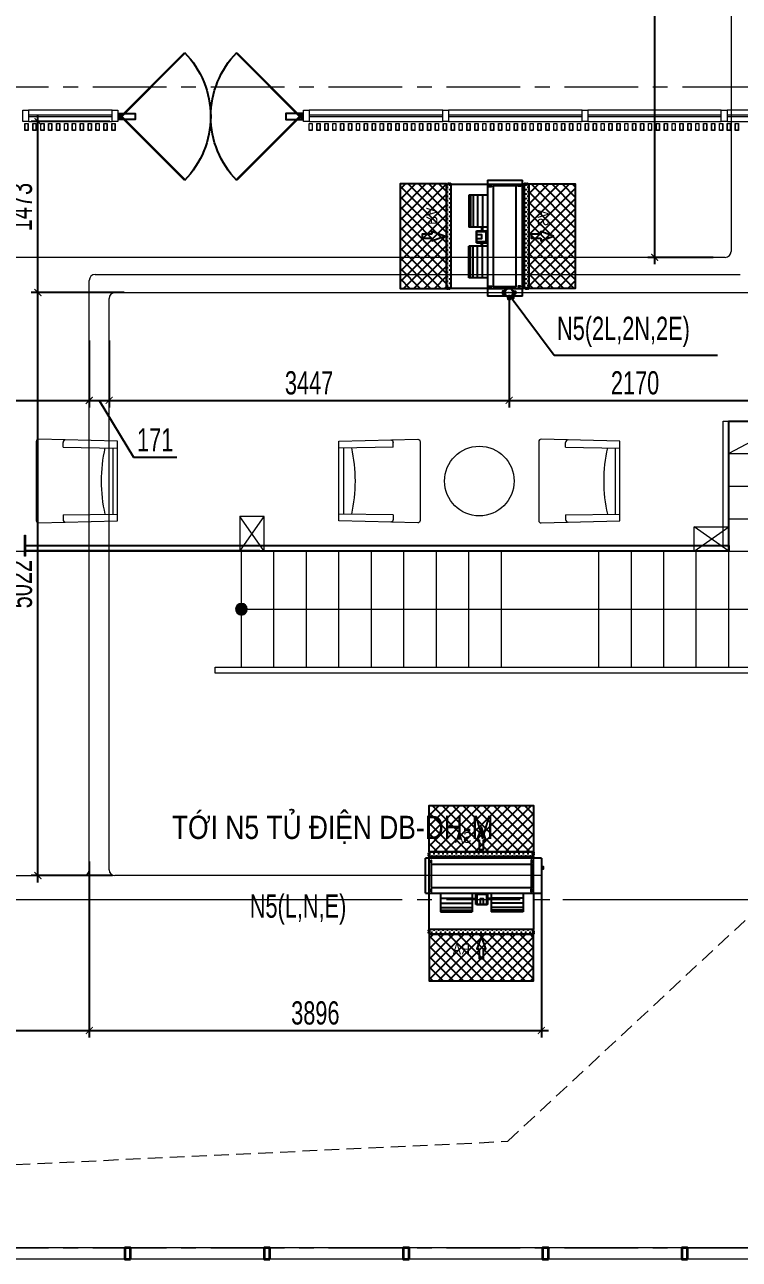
# Model space of a CAD drawing. Header units: millimetres. Extents: x -343543 to 400519, y -115663 to 104219.
# Drawn here: x 23937 to 30095, y -50100 to -39465 of the extents above; entities that cross this region are included whole.
import ezdxf
from ezdxf.enums import TextEntityAlignment as Align
from ezdxf.xclip import XClip

# ---------------------------------------------------------------- set-up
doc = ezdxf.new("R2010")
doc.units = ezdxf.units.MM
doc.header["$XCLIPFRAME"] = 0
for name, pattern in [('$4$HIDDEN', [0.375, 0.25, -0.125]), ('XREF MAT BANG TUONG XAY$0$01.Xref _MB T2-Mai$0$$0$HIDDEN', [9.525, 6.35, -3.175]), ('XREF MAT BANG TUONG XAY$0$01.Xref _MB T2-Mai$0$HIDDEN', [9.525, 6.35, -3.175]), ('XREF MAT BANG TUONG XAY$0$CENTER', [50.8, 31.75, -6.35, 6.35, -6.35])]:
    doc.linetypes.add(name, pattern=pattern)
doc.layers.get('0').update_dxf_attribs({"color": 231, "lineweight": 0})
doc.layers.get('DefPoints').update_dxf_attribs({"color": 191})
for name, color, linetype in [('!-AC-DUCT WITH INSULATION', 4, 'Continuous'), ('!-AC-VENTILATION DUCT', 30, 'Continuous'), ('!AC-Thiet bi DH', 3, 'Continuous'), ('A-FLOR-PATT', 7, 'Continuous'), ('XREF MAT BANG TUONG XAY$0$A-FURN', 8, 'Continuous'), ('ống ghen', 6, 'Continuous')]:
    doc.layers.add(name, color=color, linetype=linetype)
for name, color, linetype, lineweight in [('!-AC-EQUI', 3, 'Continuous', 25), ('A-PATT', 252, 'Continuous', 9), ('A-SYMBOLS', 10, 'Continuous', 13), ('SME-E-COND-POW', 131, 'Continuous', 18), ('SME-E-POW-DIM', 135, 'Continuous', 18), ('SME-E-POW-TEXT', 133, 'Continuous', 18), ('TEXT DIEN', 3, 'Continuous', 18), ('XREF MAT BANG TUONG XAY$0$$0$A-FINE', 8, 'Continuous', 25), ('XREF MAT BANG TUONG XAY$0$01.Xref _MB T1$0$A-WALL-INT', 8, 'Continuous', 9), ('XREF MAT BANG TUONG XAY$0$01.Xref _MB T2-Mai$0$$0$A-DOOR', 8, 'Continuous', 9), ('XREF MAT BANG TUONG XAY$0$01.Xref _MB T2-Mai$0$$0$A-FURN', 8, 'Continuous', 5), ('XREF MAT BANG TUONG XAY$0$01.Xref _MB T2-Mai$0$$0$A-HIDD', 8, 'XREF MAT BANG TUONG XAY$0$01.Xref _MB T2-Mai$0$$0$HIDDEN', 9), ('XREF MAT BANG TUONG XAY$0$01.Xref _MB T2-Mai$0$$0$A-WALL', 8, 'Continuous', 35), ('XREF MAT BANG TUONG XAY$0$01.Xref _MB T2-Mai$0$A-FURN', 8, 'Continuous', 5), ('XREF MAT BANG TUONG XAY$0$01.Xref _MB T2-Mai$0$A-HIDD', 8, 'XREF MAT BANG TUONG XAY$0$01.Xref _MB T2-Mai$0$HIDDEN', 9), ('XREF MAT BANG TUONG XAY$0$01.Xref _MB T2-Mai$0$A-PATT', 8, 'Continuous', 9), ('XREF MAT BANG TUONG XAY$0$01.Xref _MB T2-Mai$0$A-SYMBOLS', 8, 'Continuous', 13), ('XREF MAT BANG TUONG XAY$0$A-GRID', 8, 'XREF MAT BANG TUONG XAY$0$CENTER', 15), ('XREF MAT BANG TUONG XAY$0$xref_IKIGAI_Cot$0$A-FNSH', 8, 'Continuous', 9)]:
    doc.layers.add(name, color=color, linetype=linetype, lineweight=lineweight)
doc.styles.add('ROMANS1', font='vntimeh.shx', dxfattribs={"width": 0.8, "bigfont": 'bigfont.shx'})
doc.styles.add('SM-DIMTEXT', font='SME.shx', dxfattribs={"width": 0.7})
doc.styles.add('SME-TEXT', font='sme.shx', dxfattribs={"width": 0.7})
doc.styles.add('TEXT', font='Vharial_0.ttf')
doc.dimstyles.new('SDIM-100', dxfattribs={"dimscale": 100, "dimtxt": 2, "dimasz": 0.6, "dimexe": 0.6, "dimexo": 0.2, "dimgap": 0.5, "dimtad": 1, "dimdec": 0, "dimzin": 12, "dimtxsty": 'SM-DIMTEXT', "dimblk": 'ARCHTICK', "dimblk1": 'ARCHTICK', "dimblk2": 'ARCHTICK', "dimcen": 0.12, "dimdle": 0.6, "dimclrd": 7, "dimclre": 8, "dimadec": 0, "dimazin": 3, "dimtfac": 2, "dimtix": 1, "dimtmove": 1, "dimatfit": 3, "dimfxl": 1, "dimtzin": 0, "dimarcsym": 1})

# ---------------------------------------------------------------- blocks, each defined once
blk = doc.blocks.new('XREF MAT BANG TUONG XAY$0$xref_IKIGAI_Cot')
at = {"layer": 'XREF MAT BANG TUONG XAY$0$A-GRID', "color": 8, "ltscale": 20}
for points in [[(-2907.5, -40000), (42750, -40000)], [(-2907.5, -44000), (42750, -44000)], [(-2907.5, -47000), (42750, -47000)], [(-2907.5, -50000), (42750, -50000)]]:
    blk.add_lwpolyline(points, dxfattribs=at)
at = {"layer": 'XREF MAT BANG TUONG XAY$0$xref_IKIGAI_Cot$0$A-FNSH', "color": 8}
for p, q in [((25790, -44000), (26000, -43700)), ((26000, -44000), (25790, -43700)), ((30005, -44000), (29705, -43790)), ((29705, -44000), (30005, -43790))]:
    blk.add_line(p, q, dxfattribs=at)
for points in [[(25790, -44000), (26000, -44000), (26000, -43700), (25790, -43700)], [(30005, -44000), (29705, -44000), (29705, -43790), (30005, -43790)]]:
    blk.add_lwpolyline(points, close=True, dxfattribs=at)
blk = doc.blocks.new('XREF MAT BANG TUONG XAY$0$01.Xref _MB T2-Mai$0$thang bo T2')
at = {"layer": 'XREF MAT BANG TUONG XAY$0$01.Xref _MB T2-Mai$0$A-PATT'}
h = blk.add_hatch(color=8, dxfattribs=at)
h.dxf.hatch_style = 1
edge = h.paths.add_edge_path()
edge.add_arc((5250, -400), 50, 0, 360)
at = {"layer": 'XREF MAT BANG TUONG XAY$0$01.Xref _MB T2-Mai$0$A-FURN', "color": 8}
for p, q in [((1050, 1220), (-50, 1220)), ((-50, 1220), (-50, 400)), ((0, 1220), (0, -950)), ((1050, 1220), (1050, 100)), ((1050, 940), (0, 940)), ((1050, 660), (0, 660)), ((1050, 380), (0, 380)), ((-50, 0), (-50, -950)), ((1050, 100), (0, 100))]:
    blk.add_line(p, q, dxfattribs=at)
at = {"layer": 'XREF MAT BANG TUONG XAY$0$01.Xref _MB T2-Mai$0$A-FURN', "color": 8, "elevation": 0}
for points in [[(1050, -900), (1050, 100)], [(5250, -900), (5250, 100), (1050, 100)], [(1330, -900), (1330, 100)], [(1610, -900), (1610, 100)], [(1890, -900), (1890, 100)], [(2170, -900), (2170, 100)], [(3010, -900), (3010, 100)], [(3290, -900), (3290, 100)], [(3570, -900), (3570, 100)], [(3850, -900), (3850, 100)], [(4130, -900), (4130, 100)], [(4410, -900), (4410, 100)], [(4690, -900), (4690, 100)], [(4970, -900), (4970, 100)], [(-190, -950), (5475, -950), (5475, -900), (0, -900)]]:
    blk.add_lwpolyline(points, dxfattribs=at)
at = {"layer": 'XREF MAT BANG TUONG XAY$0$01.Xref _MB T2-Mai$0$A-PATT', "color": 8, "ltscale": 500}
blk.add_circle((5250, -400), 50, dxfattribs=at)
at = {"layer": 'XREF MAT BANG TUONG XAY$0$01.Xref _MB T2-Mai$0$A-SYMBOLS', "color": 8, "ltscale": 500, "elevation": 0}
for points in [[(0, 940), (525, 1220), (1050, 940)], [(5250, -400), (525, -400), (525, 1220)]]:
    blk.add_lwpolyline(points, dxfattribs=at)
blk = doc.blocks.new('XREF MAT BANG TUONG XAY$0$nnrgnbnnrg')
at = {"layer": 'XREF MAT BANG TUONG XAY$0$01.Xref _MB T2-Mai$0$$0$A-DOOR', "color": 8}
for points in [[(-781, -163), (-215, 403), (-208, 396), (-774, -170)], [(809, -163), (243, 403), (236, 396), (802, -170)], [(-5636, -190), (-5586, -190), (-5586, -90), (-5636, -90)], [(-5586, -90), (-4436, -90), (-4436, -190), (-5586, -190)], [(-4436, -190), (-4386, -190), (-4386, -90), (-4436, -90)], [(-4386, -90), (-3236, -90), (-3236, -190), (-4386, -190)], [(-3236, -190), (-3186, -190), (-3186, -90), (-3236, -90)], [(-3186, -90), (-2036, -90), (-2036, -190), (-3186, -190)], [(-2036, -190), (-1986, -190), (-1986, -90), (-2036, -90)], [(-1986, -90), (-836, -90), (-836, -190), (-1986, -190)], [(-836, -190), (-786, -190), (-786, -90), (-836, -90)], [(814, -190), (864, -190), (864, -90), (814, -90)], [(864, -90), (1584, -90), (1584, -190), (864, -190)], [(1584, -190), (1634, -190), (1634, -90), (1584, -90)], [(-5586, -135), (-4436, -135), (-4436, -145), (-5586, -145)], [(-4386, -135), (-3236, -135), (-3236, -145), (-4386, -145)], [(-3186, -135), (-2036, -135), (-2036, -145), (-3186, -145)], [(-1986, -135), (-836, -135), (-836, -145), (-1986, -145)], [(-781, -127), (-215, -693), (-208, -686), (-774, -120)], [(809, -127), (243, -693), (236, -686), (802, -120)], [(864, -135), (1584, -135), (1584, -145), (864, -145)]]:
    blk.add_lwpolyline(points, close=True, dxfattribs=at)
at = {"layer": 'XREF MAT BANG TUONG XAY$0$A-FURN', "color": 8}
for points in [[(-776, -120), (-635, -120), (-635, -170), (-776, -170)], [(804, -120), (664, -120), (664, -170), (804, -170)]]:
    blk.add_lwpolyline(points, close=True, dxfattribs=at)
blk.add_circle((-756, -145), 10, dxfattribs=at)
for centre, start, end in [((-786, -150), 0.3581, 44.092), ((814, -150), 135.908, 179.6419), ((-786, -140), 315.908, 359.6419), ((814, -140), 180.3581, 224.092)]:
    blk.add_arc(centre, 800, start, end, dxfattribs=at)
blk = doc.blocks.new('XREF MAT BANG TUONG XAY$0$nnnbvnfg')
at = {"layer": 'XREF MAT BANG TUONG XAY$0$01.Xref _MB T1$0$A-WALL-INT', "color": 8}
for points in [[(-14, -30), (14, -30), (14, 30), (-14, 30)], [(-12, -28), (12, -28), (12, 28), (-12, 28)]]:
    blk.add_lwpolyline(points, close=True, dxfattribs=at)
blk = doc.blocks.new('XREF MAT BANG NOI THAT$0$YLD.Studio-05-90')
at = {"color": 8}
for p, q in [((-293, 231), (-284, 700)), ((-285, 659), (285, 659)), ((292, 231), (284, 700)), ((-293, 231), (-333, 231)), ((292, 231), (332, 231))]:
    blk.add_line(p, q, dxfattribs=at)
blk.add_lwpolyline([(-340, 0), (340, 0, 0.420818), (360, 20), (344, 700), (-344, 700), (-360, 20, 0.420818)], format="xyb", close=True, dxfattribs=at)
for centre, radius, start, end in [((0, 1880), 1320, 257.4725, 282.5152), ((-332, 253), 22.1, 178.8252, 267.0109), ((331, 253), 22.1, 272.9891, 1.1748)]:
    blk.add_arc(centre, radius, start, end, dxfattribs=at)
blk = doc.blocks.new('XREF MAT BANG NOI THAT')
at = {"color": 8}
blk.add_circle((27855, -43396), 300, dxfattribs=at)
at = {"color": 8, "rotation": 270}
for p in [(24037, -43396), (28367, -43396)]:
    blk.add_blockref('XREF MAT BANG NOI THAT$0$YLD.Studio-05-90', p, dxfattribs=at)
at = {"color": 8, "xscale": -1.000000000000001, "rotation": 90}
blk.add_blockref('XREF MAT BANG NOI THAT$0$YLD.Studio-05-90', (27344, -43396), dxfattribs=at)
blk = doc.blocks.new('01.Xref _MB T1')
at = {"layer": 'XREF MAT BANG TUONG XAY$0$$0$A-FINE', "color": 8, "elevation": 0}
blk.add_lwpolyline([(23943.99202, -43990.36564), (30004.99214, -44000.00001), (30004.99252, -42880.00008), (31104.99054, -42880.00008), (31104.99214, -43685.00003)], dxfattribs=at)
at = {"layer": 'XREF MAT BANG TUONG XAY$0$01.Xref _MB T1$0$A-WALL-INT', "color": 8}
blk.add_lwpolyline([(23934.99202, -44044.00001), (23934.99202, -43861.00001), (23943.99202, -43861.00001), (23943.99202, -44044.00001)], close=True, dxfattribs=at)
at = {"layer": 'XREF MAT BANG TUONG XAY$0$01.Xref _MB T2-Mai$0$$0$A-DOOR', "color": 8, "transparency": 33554687}
for points in [[(31604.98961, -48699.99992), (31604.98891, -49999.99961), (19999.98966, -49999.99992)], [(31704.98891, -48699.99992), (31704.98891, -50099.99961), (19999.98966, -50099.99992)]]:
    blk.add_lwpolyline(points, dxfattribs=at)
at = {"layer": 'XREF MAT BANG TUONG XAY$0$01.Xref _MB T2-Mai$0$$0$A-FURN', "color": 8}
blk.add_lwpolyline([(30004.99214, -43950.00055), (29954.99213, -43950.00055), (29954.99213, -42880.00008), (30004.99214, -42880.00008)], close=True, dxfattribs=at)
at = {"layer": 'XREF MAT BANG TUONG XAY$0$01.Xref _MB T2-Mai$0$$0$A-HIDD', "color": 8, "ltscale": 20}
blk.add_lwpolyline([(8633.32078, -49999.99995), (28100.18118, -49083.66006), (31366.67167, -46045.00084)], dxfattribs=at)
at = {"layer": 'XREF MAT BANG TUONG XAY$0$01.Xref _MB T2-Mai$0$$0$A-WALL', "color": 8}
for points in [[(24849.98966, -50099.99993), (24849.98966, -49999.99993), (24799.98966, -49999.99993), (24799.98966, -50099.99993)], [(24849.99115, -50099.99993), (24849.99115, -49999.99993), (24799.99115, -49999.99993), (24799.99115, -50099.99993)], [(26049.99115, -50099.99993), (26049.99115, -49999.99993), (25999.99115, -49999.99993), (25999.99115, -50099.99993)], [(27249.99115, -50099.99993), (27249.99115, -49999.99993), (27199.99115, -49999.99993), (27199.99115, -50099.99993)], [(28449.99115, -50099.99993), (28449.99115, -49999.99993), (28399.99115, -49999.99993), (28399.99115, -50099.99993)], [(29649.99115, -50099.99993), (29649.99115, -49999.99993), (29599.99115, -49999.99993), (29599.99115, -50099.99993)]]:
    blk.add_lwpolyline(points, close=True, dxfattribs=at)
at = {"layer": 'XREF MAT BANG TUONG XAY$0$01.Xref _MB T2-Mai$0$A-HIDD', "color": 8, "ltscale": 500}
blk.add_lwpolyline([(0.00011, -47000.00005), (39999.99073, -47000.00005), (39999.99073, -30600.00246), (0.00011, -30600.00246)], close=True, dxfattribs=at)
at = {"layer": 'XREF MAT BANG TUONG XAY$0$A-FURN', "color": 8, "elevation": 0}
blk.add_lwpolyline([(23934.99202, -43950.00055), (30004.99214, -43950.00055), (30004.99214, -44000.00055), (23943.99202, -44000.00055), (23943.99202, -43950.00055)], dxfattribs=at)
at = {"color": 8}
ref = blk.add_blockref('XREF MAT BANG TUONG XAY$0$xref_IKIGAI_Cot', (-0.00927, -0.00001), dxfattribs=at)
XClip(ref).set_block_clipping_path([(-5181.1494167775, -58156.1251844964), (44638.3275875031, -24933.2650512661)])
at = {"layer": 'XREF MAT BANG TUONG XAY$0$01.Xref _MB T2-Mai$0$A-SYMBOLS', "color": 8, "xscale": -1}
blk.add_blockref('XREF MAT BANG TUONG XAY$0$01.Xref _MB T2-Mai$0$thang bo T2', (31054.99214, -44100), dxfattribs=at)
at = {"layer": 'XREF MAT BANG TUONG XAY$0$A-FURN', "color": 8, "xscale": -1}
for name, p in [('XREF MAT BANG TUONG XAY$0$nnrgnbnnrg', (25554.16454, -40110.00001)), ('XREF MAT BANG TUONG XAY$0$nnnbvnfg', (23953.99078, -40345.00001)), ('XREF MAT BANG TUONG XAY$0$nnnbvnfg', (24021.99078, -40345.00001)), ('XREF MAT BANG TUONG XAY$0$nnnbvnfg', (24089.99078, -40345.00001)), ('XREF MAT BANG TUONG XAY$0$nnnbvnfg', (24157.99078, -40345.00001)), ('XREF MAT BANG TUONG XAY$0$nnnbvnfg', (24225.99078, -40345.00001)), ('XREF MAT BANG TUONG XAY$0$nnnbvnfg', (24293.99078, -40345.00001)), ('XREF MAT BANG TUONG XAY$0$nnnbvnfg', (24361.99078, -40345.00001)), ('XREF MAT BANG TUONG XAY$0$nnnbvnfg', (24429.99078, -40345.00001)), ('XREF MAT BANG TUONG XAY$0$nnnbvnfg', (24497.99078, -40345.00001)), ('XREF MAT BANG TUONG XAY$0$nnnbvnfg', (24565.99078, -40345.00001)), ('XREF MAT BANG TUONG XAY$0$nnnbvnfg', (24633.99078, -40345.00001)), ('XREF MAT BANG TUONG XAY$0$nnnbvnfg', (24701.99078, -40345.00001)), ('XREF MAT BANG TUONG XAY$0$nnnbvnfg', (26401.9718, -40345.00001)), ('XREF MAT BANG TUONG XAY$0$nnnbvnfg', (26469.9718, -40345.00001)), ('XREF MAT BANG TUONG XAY$0$nnnbvnfg', (26537.9718, -40345.00001)), ('XREF MAT BANG TUONG XAY$0$nnnbvnfg', (26605.9718, -40345.00001)), ('XREF MAT BANG TUONG XAY$0$nnnbvnfg', (26673.9718, -40345.00001)), ('XREF MAT BANG TUONG XAY$0$nnnbvnfg', (26741.9718, -40345.00001)), ('XREF MAT BANG TUONG XAY$0$nnnbvnfg', (26809.9718, -40345.00001)), ('XREF MAT BANG TUONG XAY$0$nnnbvnfg', (26877.9718, -40345.00001)), ('XREF MAT BANG TUONG XAY$0$nnnbvnfg', (26945.9718, -40345.00001)), ('XREF MAT BANG TUONG XAY$0$nnnbvnfg', (27013.9718, -40345.00001)), ('XREF MAT BANG TUONG XAY$0$nnnbvnfg', (27081.9718, -40345.00001)), ('XREF MAT BANG TUONG XAY$0$nnnbvnfg', (27149.9718, -40345.00001)), ('XREF MAT BANG TUONG XAY$0$nnnbvnfg', (27217.9718, -40345.00001)), ('XREF MAT BANG TUONG XAY$0$nnnbvnfg', (27285.9718, -40345.00001)), ('XREF MAT BANG TUONG XAY$0$nnnbvnfg', (27353.9718, -40345.00001)), ('XREF MAT BANG TUONG XAY$0$nnnbvnfg', (27421.9718, -40345.00001)), ('XREF MAT BANG TUONG XAY$0$nnnbvnfg', (27489.9718, -40345.00001)), ('XREF MAT BANG TUONG XAY$0$nnnbvnfg', (27557.9718, -40345.00001)), ('XREF MAT BANG TUONG XAY$0$nnnbvnfg', (27625.9718, -40345.00001)), ('XREF MAT BANG TUONG XAY$0$nnnbvnfg', (27693.9718, -40345.00001)), ('XREF MAT BANG TUONG XAY$0$nnnbvnfg', (27761.9718, -40345.00001)), ('XREF MAT BANG TUONG XAY$0$nnnbvnfg', (27829.9718, -40345.00001)), ('XREF MAT BANG TUONG XAY$0$nnnbvnfg', (27897.9718, -40345.00001)), ('XREF MAT BANG TUONG XAY$0$nnnbvnfg', (27965.9718, -40345.00001)), ('XREF MAT BANG TUONG XAY$0$nnnbvnfg', (28033.9718, -40345.00001)), ('XREF MAT BANG TUONG XAY$0$nnnbvnfg', (28101.9718, -40345.00001)), ('XREF MAT BANG TUONG XAY$0$nnnbvnfg', (28169.9718, -40345.00001)), ('XREF MAT BANG TUONG XAY$0$nnnbvnfg', (28237.9718, -40345.00001)), ('XREF MAT BANG TUONG XAY$0$nnnbvnfg', (28305.9718, -40345.00001)), ('XREF MAT BANG TUONG XAY$0$nnnbvnfg', (28373.9718, -40345.00001)), ('XREF MAT BANG TUONG XAY$0$nnnbvnfg', (28441.9718, -40345.00001)), ('XREF MAT BANG TUONG XAY$0$nnnbvnfg', (28509.9718, -40345.00001)), ('XREF MAT BANG TUONG XAY$0$nnnbvnfg', (28577.9718, -40345.00001)), ('XREF MAT BANG TUONG XAY$0$nnnbvnfg', (28645.9718, -40345.00001)), ('XREF MAT BANG TUONG XAY$0$nnnbvnfg', (28713.9718, -40345.00001)), ('XREF MAT BANG TUONG XAY$0$nnnbvnfg', (28781.9718, -40345.00001)), ('XREF MAT BANG TUONG XAY$0$nnnbvnfg', (28849.9718, -40345.00001)), ('XREF MAT BANG TUONG XAY$0$nnnbvnfg', (28917.9718, -40345.00001)), ('XREF MAT BANG TUONG XAY$0$nnnbvnfg', (28985.9718, -40345.00001)), ('XREF MAT BANG TUONG XAY$0$nnnbvnfg', (29053.9718, -40345.00001)), ('XREF MAT BANG TUONG XAY$0$nnnbvnfg', (29121.9718, -40345.00001)), ('XREF MAT BANG TUONG XAY$0$nnnbvnfg', (29189.9718, -40345.00001)), ('XREF MAT BANG TUONG XAY$0$nnnbvnfg', (29257.9718, -40345.00001)), ('XREF MAT BANG TUONG XAY$0$nnnbvnfg', (29325.9718, -40345.00001)), ('XREF MAT BANG TUONG XAY$0$nnnbvnfg', (29393.9718, -40345.00001)), ('XREF MAT BANG TUONG XAY$0$nnnbvnfg', (29461.9718, -40345.00001)), ('XREF MAT BANG TUONG XAY$0$nnnbvnfg', (29529.9718, -40345.00001)), ('XREF MAT BANG TUONG XAY$0$nnnbvnfg', (29597.9718, -40345.00001)), ('XREF MAT BANG TUONG XAY$0$nnnbvnfg', (29665.9718, -40345.00001)), ('XREF MAT BANG TUONG XAY$0$nnnbvnfg', (29733.9718, -40345.00001)), ('XREF MAT BANG TUONG XAY$0$nnnbvnfg', (29801.9718, -40345.00001)), ('XREF MAT BANG TUONG XAY$0$nnnbvnfg', (29869.9718, -40345.00001)), ('XREF MAT BANG TUONG XAY$0$nnnbvnfg', (29937.9718, -40345.00001)), ('XREF MAT BANG TUONG XAY$0$nnnbvnfg', (30005.9718, -40345.00001)), ('XREF MAT BANG TUONG XAY$0$nnnbvnfg', (30073.9718, -40345.00001))]:
    blk.add_blockref(name, p, dxfattribs=at)
at = {"layer": 'A-PATT', "color": 8}
blk.add_blockref('XREF MAT BANG NOI THAT', (0, 0), dxfattribs=at)
blk = doc.blocks.new('FCU 22')
at = {"layer": '!-AC-EQUI', "color": 8}
for p, q in [((-556, 0), (556, 0)), ((519, 15), (-481, 15)), ((-481, 15), (-481, 0)), ((519, 15), (-481, 15)), ((519, 0), (519, 15)), ((519, -336), (519, 0)), ((556, -336), (556, 0)), ((-556, 0), (-556, -336)), ((-481, -336), (-481, 0)), ((556, -336), (-556, -336)), ((506, -336), (-469, -336)), ((-380, -336), (-380, -514)), ((-75, -336), (-75, -514)), ((-43, -443), (-43, -336)), ((72, -443), (72, -336)), ((106, -336), (106, -514)), ((411, -336), (411, -514)), ((-380, -383), (-75, -383)), ((-380, -433), (-75, -433)), ((-75, -386), (-43, -386)), ((-75, -395), (-43, -395)), ((-43, -443), (72, -443)), ((106, -386), (72, -386)), ((106, -395), (72, -395)), ((410, -383), (106, -383)), ((410, -433), (106, -433)), ((-380, -474), (-75, -474)), ((-380, -498), (-75, -498)), ((-380, -514), (-75, -514)), ((410, -474), (106, -474)), ((410, -498), (106, -498)), ((411, -514), (106, -514))]:
    blk.add_line(p, q, dxfattribs=at)
for points in [[(519, 15), (-481, 15), (-481, 0), (519, 0)], [(-556, -102), (-575, -102), (-575, -84), (-556, -84)], [(-465, -20), (-459, -20), (-459, -44), (-465, -44)], [(505, -20), (499, -20), (499, -44), (505, -44)], [(519, -336), (-481, -336), (-481, -685), (519, -685)], [(-465, -323), (-459, -323), (-459, -299), (-465, -299)], [(62, -443), (-32, -443), (-32, -349), (62, -349)], [(503, -323), (497, -323), (497, -299), (503, -299)], [(32, -443), (-2, -443), (-2, -390), (32, -390)]]:
    blk.add_lwpolyline(points, close=True, dxfattribs=at)
at = {"layer": '!-AC-EQUI', "color": 8, "ltscale": 300}
blk.add_lwpolyline([(501, -283), (-462, -283), (-462, -61), (501, -61)], close=True, dxfattribs=at)
at = {"layer": 'DefPoints', "color": 8, "linetype": 'Continuous'}
for p, q in [((39, 175), (64, 175)), ((39, -870), (64, -870))]:
    blk.add_line(p, q, dxfattribs=at)
at = {"layer": 'DefPoints', "color": 8}
for points in [[(-1, 175), (-25, 175), (19, 296), (19, 296), (64, 175), (39, 175)], [(39, 175), (39, 83), (-1, 83), (-1, 175)], [(-1, -870), (-25, -870), (19, -749), (19, -749), (64, -870), (39, -870)], [(39, -870), (39, -963), (-1, -963), (-1, -870)]]:
    blk.add_lwpolyline(points, dxfattribs=at)
at = {"layer": 'DefPoints', "color": 8, "linetype": '$4$HIDDEN', "ltscale": 1000, "style": 'TEXT', "width": 0.8}
for s, p in [('sa', (193, 145, 0)), ('ra', (211, -922, 0))]:
    blk.add_text(s, height=105.3, dxfattribs=at).set_placement(p, align=Align.CENTER)
blk = doc.blocks.new('8')
at = {"layer": '!-AC-VENTILATION DUCT'}
h = blk.add_hatch(dxfattribs=at)
h.set_pattern_fill('CROSS', color=8, scale=3.031579, angle=1440, style=0)
h.set_pattern_definition([(90, (-467214.4, -112738.034), (-19.2505263, 19.2505263), [9.6252632, -28.8757895]), (180, (-467209.587, -112733.222), (-19.2505263, -19.2505263), [9.6252632, -28.8757895])])
edge = h.paths.add_edge_path()
edge.add_line((-4725, 5858), (-4719, 5849))
edge.add_line((-4719, 5849), (-4733, 5843))
edge.add_line((-4733, 5843), (-4719, 5834))
edge.add_line((-4719, 5834), (-4733, 5826))
edge.add_line((-4733, 5826), (-4725, 5817))
edge.add_line((-4725, 5817), (-5624, 5817))
edge.add_line((-5624, 5817), (-5632, 5826))
edge.add_line((-5632, 5826), (-5618, 5834))
edge.add_line((-5618, 5834), (-5632, 5843))
edge.add_line((-5632, 5843), (-5618, 5849))
edge.add_line((-5618, 5849), (-5624, 5858))
edge.add_line((-5624, 5858), (-4725, 5858))
h = blk.add_hatch(dxfattribs=at)
h.set_pattern_fill('CROSS', color=8, scale=3.031579, angle=1440, style=0)
h.set_pattern_definition([(90, (-467214.4, -112739.994), (-19.2505263, 19.2505263), [9.6252632, -28.8757895]), (180, (-467209.587, -112735.181), (-19.2505263, -19.2505263), [9.6252632, -28.8757895])])
edge = h.paths.add_edge_path()
edge.add_line((-4725, 5148), (-4719, 5156))
edge.add_line((-4719, 5156), (-4733, 5163))
edge.add_line((-4733, 5163), (-4719, 5172))
edge.add_line((-4719, 5172), (-4733, 5180))
edge.add_line((-4733, 5180), (-4725, 5188))
edge.add_line((-4725, 5188), (-5624, 5188))
edge.add_line((-5624, 5188), (-5632, 5180))
edge.add_line((-5632, 5180), (-5618, 5172))
edge.add_line((-5618, 5172), (-5632, 5163))
edge.add_line((-5632, 5163), (-5618, 5156))
edge.add_line((-5618, 5156), (-5624, 5148))
edge.add_line((-5624, 5148), (-4725, 5148))
at = {"layer": 'A-FLOR-PATT', "linetype": 'ByBlock'}
h = blk.add_hatch(dxfattribs=at)
h.set_pattern_fill('ANSI37', color=8, scale=500, angle=1260)
h.set_pattern_definition([(225, (-185802.737, -138851.834), (44.194174, -44.194174), []), (315, (-185802.737, -138851.834), (44.194174, 44.194174), [])])
edge = h.paths.add_edge_path()
edge.add_line((-5624, 5148), (-5624, 4748))
edge.add_line((-5624, 4748), (-4725, 4748))
edge.add_line((-4725, 4748), (-4725, 5148))
edge.add_line((-4725, 5148), (-5624, 5148))
edge.add_line((-5624, 5858), (-5624, 6258))
edge.add_line((-5624, 6258), (-4725, 6258))
edge.add_line((-4725, 6258), (-4725, 5858))
edge.add_line((-4725, 5858), (-5624, 5858))
at = {"layer": '!-AC-DUCT WITH INSULATION', "color": 8}
for points in [[(-5624, 5858), (-5624, 6258), (-4725, 6258), (-4725, 5858), (-5624, 5858)], [(-4725, 5858), (-4719, 5849), (-4733, 5843), (-4719, 5834), (-4733, 5826), (-4725, 5817), (-5624, 5817), (-5632, 5826), (-5618, 5834), (-5632, 5843), (-5618, 5849), (-5624, 5858), (-4725, 5858)], [(-4725, 5148), (-4719, 5156), (-4733, 5163), (-4719, 5172), (-4733, 5180), (-4725, 5188), (-5624, 5188), (-5632, 5180), (-5618, 5172), (-5632, 5163), (-5618, 5156), (-5624, 5148), (-4725, 5148)], [(-5624, 5148), (-5624, 4748), (-4725, 4748), (-4725, 5148), (-5624, 5148)]]:
    blk.add_lwpolyline(points, dxfattribs=at)
at = {"layer": '!-AC-EQUI', "color": 8}
for p, q in [((-5433, 5858), (-4725, 5858)), ((-4725, 5817), (-5624, 5817)), ((-4725, 5188), (-5624, 5188)), ((-5433, 5148), (-4725, 5148))]:
    blk.add_line(p, q, dxfattribs=at)
for points in [[(-4725, 5817), (-4733, 5826), (-4719, 5834), (-4733, 5843), (-4719, 5849), (-4725, 5858)], [(-4725, 5188), (-4733, 5180), (-4719, 5172), (-4733, 5163), (-4719, 5156), (-4725, 5148)]]:
    blk.add_lwpolyline(points, dxfattribs=at)
at = {"layer": '!AC-Thiet bi DH', "color": 8, "extrusion": (0, 0, -1), "xscale": 0.8988764045031018, "yscale": 0.8988764045031018, "zscale": -0.8988764045031018}
blk.add_blockref('FCU 22', (5157, 5804), dxfattribs=at)
blk = doc.blocks.new('A$C8478d8e4')
at = {"layer": '!AC-Thiet bi DH', "color": 8, "rotation": 270}
blk.add_blockref('8', (22424, 3539), dxfattribs=at)
at = {"layer": '!AC-Thiet bi DH', "color": 8}
blk.add_blockref('8', (33047, -2448), dxfattribs=at)
blk = doc.blocks.new('C3-D25')
at = {"layer": 'ống ghen', "ltscale": 30}
for points in [[(5338668, -3869117), (5338645, -3869117), (5338645, -3869092), (5338668, -3869092)], [(5338666, -3869105), (5338654, -3869105), (5338654, -3869103), (5338666, -3869103)], [(5338713, -3869071), (5338713, -3869048), (5338688, -3869048), (5338688, -3869071)], [(5338701, -3869069), (5338701, -3869057), (5338700, -3869057), (5338700, -3869069)], [(5338734, -3869117), (5338757, -3869117), (5338757, -3869092), (5338734, -3869092)], [(5338736, -3869105), (5338748, -3869105), (5338748, -3869103), (5338736, -3869103)]]:
    blk.add_lwpolyline(points, close=True, dxfattribs=at)
for points in [[(5338671, -3869086), (5338651, -3869092)], [(5338671, -3869122), (5338651, -3869117)], [(5338683, -3869074), (5338688, -3869054)], [(5338718, -3869074), (5338713, -3869054)], [(5338731, -3869086), (5338751, -3869092)], [(5338731, -3869122), (5338751, -3869117)]]:
    blk.add_lwpolyline(points, dxfattribs=at)
blk.add_circle((5338701, -3869104), 35, dxfattribs=at)
at = {"layer": 'TEXT DIEN', "ltscale": 30, "style": 'ROMANS1'}
blk.add_text('D25', height=15, dxfattribs=at).set_placement((5338681, -3869112))
blk = doc.blocks.new('_ArchTick')
at = {"color": 0, "linetype": 'ByBlock', "const_width": 0.15}
blk.add_lwpolyline([(-0.5, -0.5), (0.5, 0.5)], dxfattribs=at)
blk = doc.blocks.new('*D1938')
at = {"layer": 'DefPoints', "color": 0, "linetype": 'Continuous', "ltscale": 1000, "transparency": 16777216}
for p in [(24494, -46652), (20714, -46795), (24494, -48129)]:
    blk.add_point(p, dxfattribs=at)
at = {"layer": 'SME-E-POW-DIM', "color": 8, "linetype": 'Continuous', "lineweight": -2, "ltscale": 1000, "transparency": 16777216}
for p, q in [((24494, -46672), (24494, -48189)), ((20714, -46815), (20714, -48189))]:
    blk.add_line(p, q, dxfattribs=at)
at = {"layer": 'SME-E-POW-DIM', "color": 7, "linetype": 'Continuous', "lineweight": -2, "ltscale": 1000, "transparency": 16777216}
blk.add_line((20654, -48129), (24554, -48129), dxfattribs=at)
at = {"layer": 'SME-E-POW-DIM', "color": 7, "linetype": 'Continuous', "lineweight": -2, "ltscale": 1000, "transparency": 16777216, "xscale": 60, "yscale": 60, "zscale": 60, "rotation": 180}
blk.add_blockref('_ArchTick', (20714, -48129), dxfattribs=at)
at = {"layer": 'SME-E-POW-DIM', "color": 7, "linetype": 'Continuous', "lineweight": -2, "ltscale": 1000, "transparency": 16777216, "xscale": 60, "yscale": 60, "zscale": 60}
blk.add_blockref('_ArchTick', (24494, -48129), dxfattribs=at)
at = {"layer": 'SME-E-POW-DIM', "color": 0, "linetype": 'Continuous', "ltscale": 1000, "transparency": 16777216, "insert": (22604, -47979), "char_height": 200, "attachment_point": 5, "style": 'SM-DIMTEXT'}
blk.add_mtext('3780', dxfattribs=at)
blk = doc.blocks.new('*D1939')
at = {"layer": 'DefPoints', "color": 0, "linetype": 'Continuous', "ltscale": 1000, "transparency": 16777216}
for p in [(24494, -46652), (28390, -46795), (28390, -48129)]:
    blk.add_point(p, dxfattribs=at)
at = {"layer": 'SME-E-POW-DIM', "color": 8, "linetype": 'Continuous', "lineweight": -2, "ltscale": 1000, "transparency": 16777216}
for p, q in [((24494, -46672), (24494, -48189)), ((28390, -46815), (28390, -48189))]:
    blk.add_line(p, q, dxfattribs=at)
at = {"layer": 'SME-E-POW-DIM', "color": 7, "linetype": 'Continuous', "lineweight": -2, "ltscale": 1000, "transparency": 16777216}
blk.add_line((24434, -48129), (28450, -48129), dxfattribs=at)
at = {"layer": 'SME-E-POW-DIM', "color": 7, "linetype": 'Continuous', "lineweight": -2, "ltscale": 1000, "transparency": 16777216, "xscale": 60, "yscale": 60, "zscale": 60, "rotation": 180}
blk.add_blockref('_ArchTick', (24494, -48129), dxfattribs=at)
at = {"layer": 'SME-E-POW-DIM', "color": 7, "linetype": 'Continuous', "lineweight": -2, "ltscale": 1000, "transparency": 16777216, "xscale": 60, "yscale": 60, "zscale": 60}
blk.add_blockref('_ArchTick', (28390, -48129), dxfattribs=at)
at = {"layer": 'SME-E-POW-DIM', "color": 0, "linetype": 'Continuous', "ltscale": 1000, "transparency": 16777216, "insert": (26442, -47979), "char_height": 200, "attachment_point": 5, "style": 'SM-DIMTEXT'}
blk.add_mtext('3896', dxfattribs=at)
blk = doc.blocks.new('*D1940')
at = {"layer": 'DefPoints', "color": 0, "linetype": 'Continuous', "ltscale": 1000, "transparency": 16777216}
for p in [(24052, -41773), (24815, -41773), (24715, -46795)]:
    blk.add_point(p, dxfattribs=at)
at = {"layer": 'SME-E-POW-DIM', "color": 8, "linetype": 'Continuous', "lineweight": -2, "ltscale": 1000, "transparency": 16777216}
for p, q in [((24795, -41773), (23992, -41773)), ((24695, -46795), (23992, -46795))]:
    blk.add_line(p, q, dxfattribs=at)
at = {"layer": 'SME-E-POW-DIM', "color": 7, "linetype": 'Continuous', "lineweight": -2, "ltscale": 1000, "transparency": 16777216}
blk.add_line((24052, -46855), (24052, -41713), dxfattribs=at)
at = {"layer": 'SME-E-POW-DIM', "color": 7, "linetype": 'Continuous', "lineweight": -2, "ltscale": 1000, "transparency": 16777216, "xscale": 60, "yscale": 60, "zscale": 60}
for p, rotation in [((24052, -41773), 90), ((24052, -46795), 270)]:
    blk.add_blockref('_ArchTick', p, dxfattribs=dict(at, rotation=rotation))
at = {"layer": 'SME-E-POW-DIM', "color": 0, "linetype": 'Continuous', "ltscale": 1000, "transparency": 16777216, "insert": (23902, -44284), "char_height": 200, "attachment_point": 5, "rotation": 90, "style": 'SM-DIMTEXT'}
blk.add_mtext('5022', dxfattribs=at)
blk = doc.blocks.new('*D1941')
at = {"layer": 'DefPoints', "color": 0, "linetype": 'Continuous', "ltscale": 1000, "transparency": 16777216}
for p in [(24052, -40300), (24690, -40300), (24815, -41773)]:
    blk.add_point(p, dxfattribs=at)
at = {"layer": 'SME-E-POW-DIM', "color": 8, "linetype": 'Continuous', "lineweight": -2, "ltscale": 1000, "transparency": 16777216}
for p, q in [((24670, -40300), (23992, -40300)), ((24795, -41773), (23992, -41773))]:
    blk.add_line(p, q, dxfattribs=at)
at = {"layer": 'SME-E-POW-DIM', "color": 7, "linetype": 'Continuous', "lineweight": -2, "ltscale": 1000, "transparency": 16777216}
blk.add_line((24052, -41833), (24052, -40240), dxfattribs=at)
at = {"layer": 'SME-E-POW-DIM', "color": 7, "linetype": 'Continuous', "lineweight": -2, "ltscale": 1000, "transparency": 16777216, "xscale": 60, "yscale": 60, "zscale": 60}
for p, rotation in [((24052, -40300), 90), ((24052, -41773), 270)]:
    blk.add_blockref('_ArchTick', p, dxfattribs=dict(at, rotation=rotation))
at = {"layer": 'SME-E-POW-DIM', "color": 0, "linetype": 'Continuous', "ltscale": 1000, "transparency": 16777216, "insert": (23902, -41036), "char_height": 200, "attachment_point": 5, "rotation": 90, "style": 'SM-DIMTEXT'}
blk.add_mtext('1473', dxfattribs=at)
blk = doc.blocks.new('*D1944')
at = {"layer": 'DefPoints', "color": 0, "linetype": 'Continuous', "ltscale": 1000, "transparency": 16777216}
for p in [(20458, -41671), (24494, -42164), (24494, -42701)]:
    blk.add_point(p, dxfattribs=at)
at = {"layer": 'SME-E-POW-DIM', "color": 8, "linetype": 'Continuous', "lineweight": -2, "ltscale": 1000, "transparency": 16777216}
for p, q in [((20458, -41691), (20458, -42761)), ((24494, -42184), (24494, -42761))]:
    blk.add_line(p, q, dxfattribs=at)
at = {"layer": 'SME-E-POW-DIM', "color": 7, "linetype": 'Continuous', "lineweight": -2, "ltscale": 1000, "transparency": 16777216}
blk.add_line((20398, -42701), (24554, -42701), dxfattribs=at)
at = {"layer": 'SME-E-POW-DIM', "color": 7, "linetype": 'Continuous', "lineweight": -2, "ltscale": 1000, "transparency": 16777216, "xscale": 60, "yscale": 60, "zscale": 60, "rotation": 180}
blk.add_blockref('_ArchTick', (20458, -42701), dxfattribs=at)
at = {"layer": 'SME-E-POW-DIM', "color": 7, "linetype": 'Continuous', "lineweight": -2, "ltscale": 1000, "transparency": 16777216, "xscale": 60, "yscale": 60, "zscale": 60}
blk.add_blockref('_ArchTick', (24494, -42701), dxfattribs=at)
at = {"layer": 'SME-E-POW-DIM', "color": 0, "linetype": 'Continuous', "ltscale": 1000, "transparency": 16777216, "insert": (22476, -42551), "char_height": 200, "attachment_point": 5, "style": 'SM-DIMTEXT'}
blk.add_mtext('4036', dxfattribs=at)
blk = doc.blocks.new('*D1945')
at = {"layer": 'DefPoints', "color": 0, "linetype": 'Continuous', "ltscale": 1000, "transparency": 16777216}
for p in [(24494, -42164), (24665, -42164), (24665, -42701)]:
    blk.add_point(p, dxfattribs=at)
at = {"layer": 'SME-E-POW-DIM', "color": 8, "linetype": 'Continuous', "lineweight": -2, "ltscale": 1000, "transparency": 16777216}
for p, q in [((24494, -42184), (24494, -42761)), ((24665, -42184), (24665, -42761))]:
    blk.add_line(p, q, dxfattribs=at)
at = {"layer": 'SME-E-POW-DIM', "color": 7, "linetype": 'Continuous', "lineweight": -2, "ltscale": 1000, "transparency": 16777216}
for p, q in [((24434, -42701), (24725, -42701)), ((24580, -42701), (24875, -43191)), ((24875, -43191), (25249, -43191))]:
    blk.add_line(p, q, dxfattribs=at)
at = {"layer": 'SME-E-POW-DIM', "color": 7, "linetype": 'Continuous', "lineweight": -2, "ltscale": 1000, "transparency": 16777216, "xscale": 60, "yscale": 60, "zscale": 60, "rotation": 180}
blk.add_blockref('_ArchTick', (24494, -42701), dxfattribs=at)
at = {"layer": 'SME-E-POW-DIM', "color": 7, "linetype": 'Continuous', "lineweight": -2, "ltscale": 1000, "transparency": 16777216, "xscale": 60, "yscale": 60, "zscale": 60}
blk.add_blockref('_ArchTick', (24665, -42701), dxfattribs=at)
at = {"layer": 'SME-E-POW-DIM', "color": 0, "linetype": 'Continuous', "ltscale": 1000, "transparency": 16777216, "insert": (25062, -43041), "char_height": 200, "attachment_point": 5, "style": 'SM-DIMTEXT'}
blk.add_mtext('171', dxfattribs=at)
blk = doc.blocks.new('*D1946')
at = {"layer": 'DefPoints', "color": 0, "linetype": 'Continuous', "ltscale": 1000, "transparency": 16777216}
for p in [(28112, -41773), (24665, -42164), (28112, -42701)]:
    blk.add_point(p, dxfattribs=at)
at = {"layer": 'SME-E-POW-DIM', "color": 8, "linetype": 'Continuous', "lineweight": -2, "ltscale": 1000, "transparency": 16777216}
for p, q in [((28112, -41793), (28112, -42761)), ((24665, -42184), (24665, -42761))]:
    blk.add_line(p, q, dxfattribs=at)
at = {"layer": 'SME-E-POW-DIM', "color": 7, "linetype": 'Continuous', "lineweight": -2, "ltscale": 1000, "transparency": 16777216}
blk.add_line((24605, -42701), (28172, -42701), dxfattribs=at)
at = {"layer": 'SME-E-POW-DIM', "color": 7, "linetype": 'Continuous', "lineweight": -2, "ltscale": 1000, "transparency": 16777216, "xscale": 60, "yscale": 60, "zscale": 60, "rotation": 180}
blk.add_blockref('_ArchTick', (24665, -42701), dxfattribs=at)
at = {"layer": 'SME-E-POW-DIM', "color": 7, "linetype": 'Continuous', "lineweight": -2, "ltscale": 1000, "transparency": 16777216, "xscale": 60, "yscale": 60, "zscale": 60}
blk.add_blockref('_ArchTick', (28112, -42701), dxfattribs=at)
at = {"layer": 'SME-E-POW-DIM', "color": 0, "linetype": 'Continuous', "ltscale": 1000, "transparency": 16777216, "insert": (26388, -42551), "char_height": 200, "attachment_point": 5, "style": 'SM-DIMTEXT'}
blk.add_mtext('3447', dxfattribs=at)
blk = doc.blocks.new('*D1947')
at = {"layer": 'DefPoints', "color": 0, "linetype": 'Continuous', "ltscale": 1000, "transparency": 16777216}
for p in [(30282, -41631), (28112, -41773), (30282, -42701)]:
    blk.add_point(p, dxfattribs=at)
at = {"layer": 'SME-E-POW-DIM', "color": 8, "linetype": 'Continuous', "lineweight": -2, "ltscale": 1000, "transparency": 16777216}
for p, q in [((30282, -41651), (30282, -42761)), ((28112, -41793), (28112, -42761))]:
    blk.add_line(p, q, dxfattribs=at)
at = {"layer": 'SME-E-POW-DIM', "color": 7, "linetype": 'Continuous', "lineweight": -2, "ltscale": 1000, "transparency": 16777216}
blk.add_line((28052, -42701), (30342, -42701), dxfattribs=at)
at = {"layer": 'SME-E-POW-DIM', "color": 7, "linetype": 'Continuous', "lineweight": -2, "ltscale": 1000, "transparency": 16777216, "xscale": 60, "yscale": 60, "zscale": 60, "rotation": 180}
blk.add_blockref('_ArchTick', (28112, -42701), dxfattribs=at)
at = {"layer": 'SME-E-POW-DIM', "color": 7, "linetype": 'Continuous', "lineweight": -2, "ltscale": 1000, "transparency": 16777216, "xscale": 60, "yscale": 60, "zscale": 60}
blk.add_blockref('_ArchTick', (30282, -42701), dxfattribs=at)
at = {"layer": 'SME-E-POW-DIM', "color": 0, "linetype": 'Continuous', "ltscale": 1000, "transparency": 16777216, "insert": (29197, -42551), "char_height": 200, "attachment_point": 5, "style": 'SM-DIMTEXT'}
blk.add_mtext('2170', dxfattribs=at)
blk = doc.blocks.new('*D1949')
at = {"layer": 'DefPoints', "color": 0, "linetype": 'Continuous', "ltscale": 1000, "transparency": 16777216}
for p in [(29366, -35054), (30153, -35054), (29890, -41469)]:
    blk.add_point(p, dxfattribs=at)
at = {"layer": 'SME-E-POW-DIM', "color": 8, "linetype": 'Continuous', "lineweight": -2, "ltscale": 1000, "transparency": 16777216}
for p, q in [((30133, -35054), (29306, -35054)), ((29870, -41469), (29306, -41469))]:
    blk.add_line(p, q, dxfattribs=at)
at = {"layer": 'SME-E-POW-DIM', "color": 7, "linetype": 'Continuous', "lineweight": -2, "ltscale": 1000, "transparency": 16777216}
blk.add_line((29366, -41529), (29366, -34994), dxfattribs=at)
at = {"layer": 'SME-E-POW-DIM', "color": 7, "linetype": 'Continuous', "lineweight": -2, "ltscale": 1000, "transparency": 16777216, "xscale": 60, "yscale": 60, "zscale": 60}
for p, rotation in [((29366, -35054), 90), ((29366, -41469), 270)]:
    blk.add_blockref('_ArchTick', p, dxfattribs=dict(at, rotation=rotation))
at = {"layer": 'SME-E-POW-DIM', "color": 0, "linetype": 'Continuous', "ltscale": 1000, "transparency": 16777216, "insert": (29216, -38261), "char_height": 200, "attachment_point": 5, "rotation": 90, "style": 'SM-DIMTEXT'}
blk.add_mtext('6415', dxfattribs=at)

msp = doc.modelspace()

# ---------------------------------------------------------------- block references
at = {"layer": 'A-SYMBOLS'}
msp.add_blockref('01.Xref _MB T1', (0, 0), dxfattribs=at)

# ---------------------------------------------------------------- next in the draw order: linework, layer by layer
at = {"layer": 'SME-E-COND-POW', "color": 3, "linetype": 'Continuous', "ltscale": 1000}
for p, q in [((30024.1, -34700.8), (30024.1, -41418.9)), ((29974.1, -41468.9), (12264.5, -41468.9)), ((24494.1, -46744.9), (24494.1, -41666.9)), ((24544.1, -41616.9), (30102.8, -41616.9)), ((24715.2, -41772.5), (28111.8, -41772.5)), ((28111.8, -41772.5), (30231.9, -41772.5)), ((24665.2, -46744.9), (24665.2, -41822.5)), ((12619.8, -46794.9), (24444.1, -46794.9)), ((28389.8, -46794.9), (24715.2, -46794.9))]:
    msp.add_line(p, q, dxfattribs=at)
for centre, start, end in [((29974.1, -41418.9), 270, 0), ((24544.1, -41666.9), 90, 180), ((24715.2, -41822.5), 90, 180), ((24444.1, -46744.9), 270, 0), ((24715.2, -46744.9), 180, 270)]:
    msp.add_arc(centre, 50, start, end, dxfattribs=at)

# ---------------------------------------------------------------- next in the draw order: block references
at = {"layer": 'SME-E-COND-POW', "color": 2, "linetype": 'Continuous', "ltscale": 1000}
msp.add_blockref('A$C8478d8e4', (0, -50000), dxfattribs=at)
at = {"layer": 'TEXT DIEN', "ltscale": 30, "rotation": 180}
msp.add_blockref('C3-D25', (5366812.6, -3910876.5), dxfattribs=at)

# ---------------------------------------------------------------- next in the draw order: texts
at = {"layer": 'SME-E-POW-TEXT', "style": 'SME-TEXT', "width": 0.7}
for s, p in [('N5(2L,2N,2E)', (28524.7, -42180.5)), ('N5(L,N,E)', (25876.9, -47157.2))]:
    msp.add_text(s, height=200, dxfattribs=at).set_placement(p)
at = {"layer": 'SME-E-POW-TEXT', "insert": (26592, -46279.1), "char_height": 200, "width": 3837.667, "attachment_point": 2, "style": 'SME-TEXT'}
msp.add_mtext('{\\W0.85;TỚI N5 TỦ ĐIỆN DB-DH-M}', dxfattribs=at)

# ---------------------------------------------------------------- next in the draw order: dimensions: what is measured, and where the dimension line sits
at = {"layer": 'SME-E-POW-DIM', "color": 1, "linetype": 'Continuous', "ltscale": 1000}
for base, p1, p2, picture, middle in [((29366.5, -35053.9), (29889.7, -41468.9), (30152.8, -35053.9), '*D1949', (29216.5, -38261.4)), ((24051.9088, -40300), (24814.9127, -41772.5025), (24689.9921, -40300), '*D1941', (23901.9088, -41036.2513)), ((24051.9, -41772.5), (24715.2, -46794.9), (24814.9, -41772.5), '*D1940', (23901.9, -44283.7))]:
    dim = msp.add_linear_dim(base=base, p1=p1, p2=p2, angle=90, dimstyle='SDIM-100', dxfattribs=at)
    dim.commit()
    dim.dimension.update_dxf_attribs({"geometry": picture, "text_midpoint": middle})
for base, p1, p2, picture, middle in [((24494.1, -42700.6), (20457.7, -41671.2), (24494.1, -42163.9), '*D1944', (22475.9, -42550.6)), ((30281.9, -42700.6), (28111.8, -41772.5), (30281.9, -41631.5), '*D1947', (29196.8, -42550.6)), ((28111.8, -42700.6), (24665.2, -42163.9), (28111.8, -41772.5), '*D1946', (26388.5, -42550.6)), ((24494.1, -48129.3), (20713.9, -46794.9), (24494.1, -46652), '*D1938', (22604, -47979.3)), ((28389.8, -48129.3), (24494.1, -46652), (28389.8, -46794.9), '*D1939', (26441.9, -47979.3))]:
    dim = msp.add_linear_dim(base=base, p1=p1, p2=p2, dimstyle='SDIM-100', dxfattribs=at)
    dim.commit()
    dim.dimension.update_dxf_attribs({"geometry": picture, "text_midpoint": middle})
dim = msp.add_linear_dim(base=(24665.2, -42700.6), p1=(24494.1, -42163.9), p2=(24665.2, -42163.9), dimstyle='SDIM-100', dxfattribs=at)
dim.commit()
dim.dimension.update_dxf_attribs({"geometry": '*D1945', "text_midpoint": (24925.5, -43191.2), "dimtype": 160})

# ---------------------------------------------------------------- next in the draw order: leaders
at = {"layer": 'SME-E-COND-POW', "color": 3, "linetype": 'Continuous', "ltscale": 1000}
msp.add_leader([(28120, -41804), (28499, -42311.7), (29906.6, -42311.7)], dimstyle='SDIM-100', override={"dimgap": 0.5, "dimtad": 0}, dxfattribs=at)

doc.saveas('drawing.dxf')
